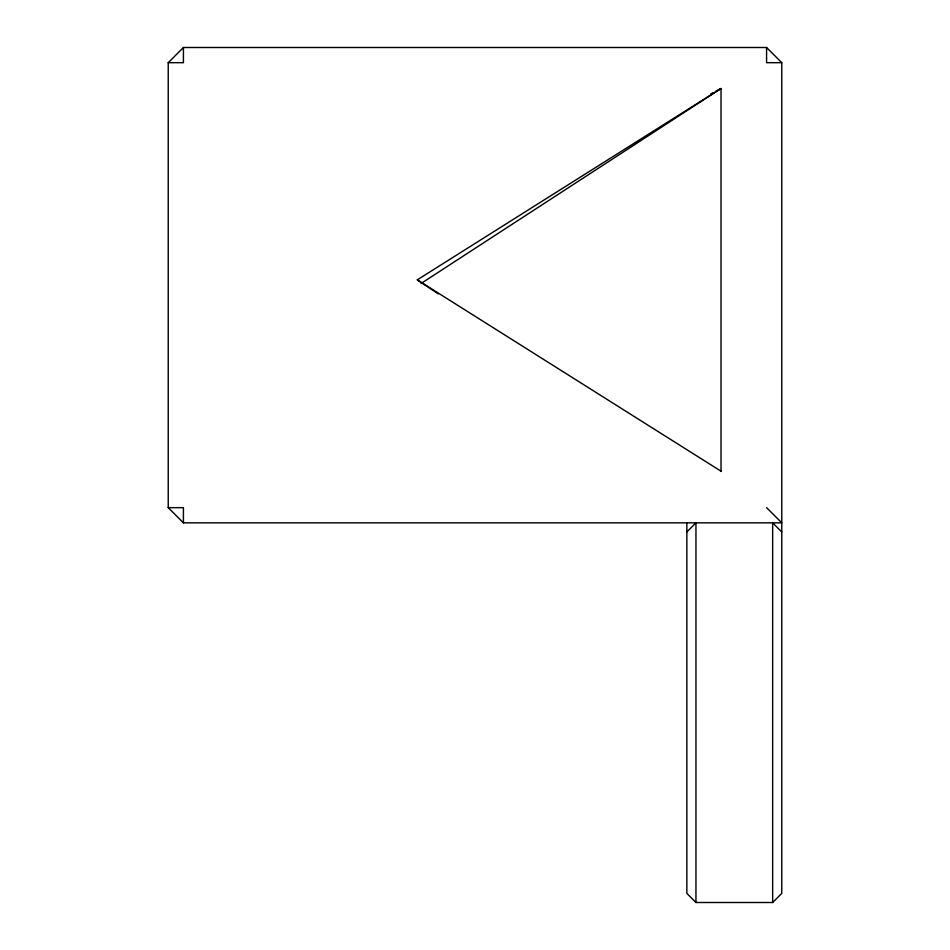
<?xml version="1.0" encoding="UTF-8"?>
<svg xmlns="http://www.w3.org/2000/svg" width="950" height="950" viewBox="0 0 950 950"><rect width="100%" height="100%" fill="white"/><g stroke="black" fill="none" stroke-linecap="round" stroke-linejoin="round"><path stroke-width="1.43" d="M766.579 507.656L781.767 522.832L183.421 522.832L168.233 507.656L168.233 62.688L183.421 47.5L766.579 47.5L781.767 62.688L781.767 893.392L772.659 902.5L695.958 902.5L686.85 893.392L686.85 522.832M686.85 531.952L695.958 522.832L695.958 902.5M421.016 283.516L721.026 88.504L721.026 471.485M438.199 293.859L417.287 279.858L721.026 88.504L715.789 91.295M710.541 94.086L713.165 92.684M168.233 62.688L183.421 62.688L183.421 47.5M781.767 62.688L766.579 62.688L766.579 47.5M168.233 507.656L183.421 507.656L183.421 522.832M417.287 279.858L721.026 471.2M781.767 531.952L772.659 522.832L772.659 902.5"/></g></svg>
